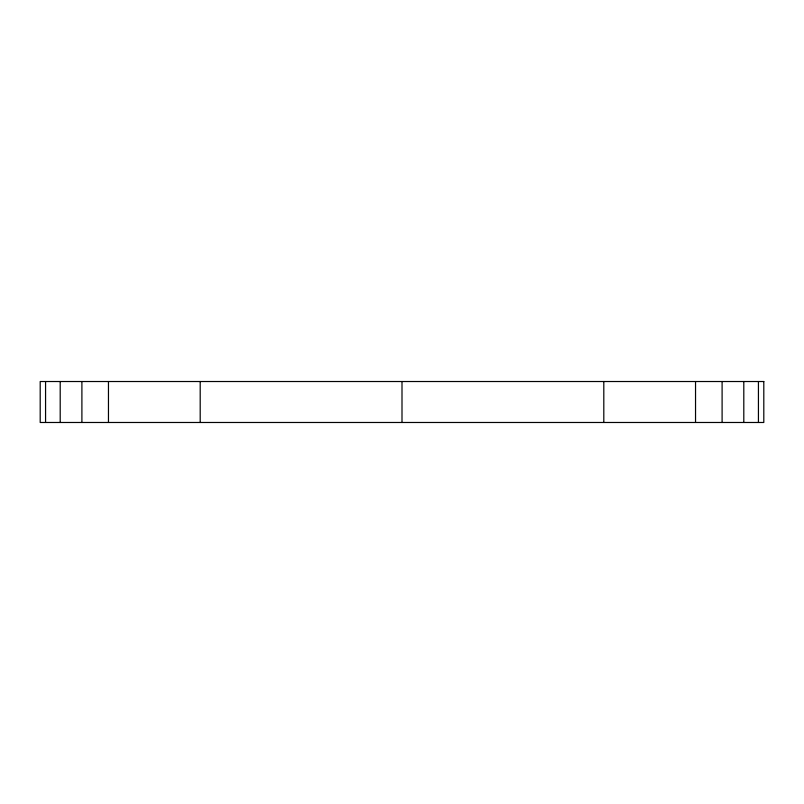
<?xml version="1.0" encoding="UTF-8"?>
<svg xmlns="http://www.w3.org/2000/svg" width="804" height="804" viewBox="0 0 804 804"><rect width="100%" height="100%" fill="white"/><g stroke="black" fill="none" stroke-linecap="round" stroke-linejoin="round"><path stroke-width="1.21" d="M758.433 381.518L758.433 422.482M743.8 381.518L743.8 422.482M722.103 381.518L722.103 422.482M695.54 381.518L695.54 422.482M603.804 381.518L603.804 422.482M402 381.518L402 422.482M200.196 381.518L200.196 422.482M108.46 381.518L108.46 422.482M81.897 381.518L81.897 422.482M60.199 381.518L60.199 422.482M45.567 381.518L45.567 422.482M763.8 381.518L40.2 381.518L40.2 422.482L763.8 422.482L763.8 381.518"/></g></svg>
